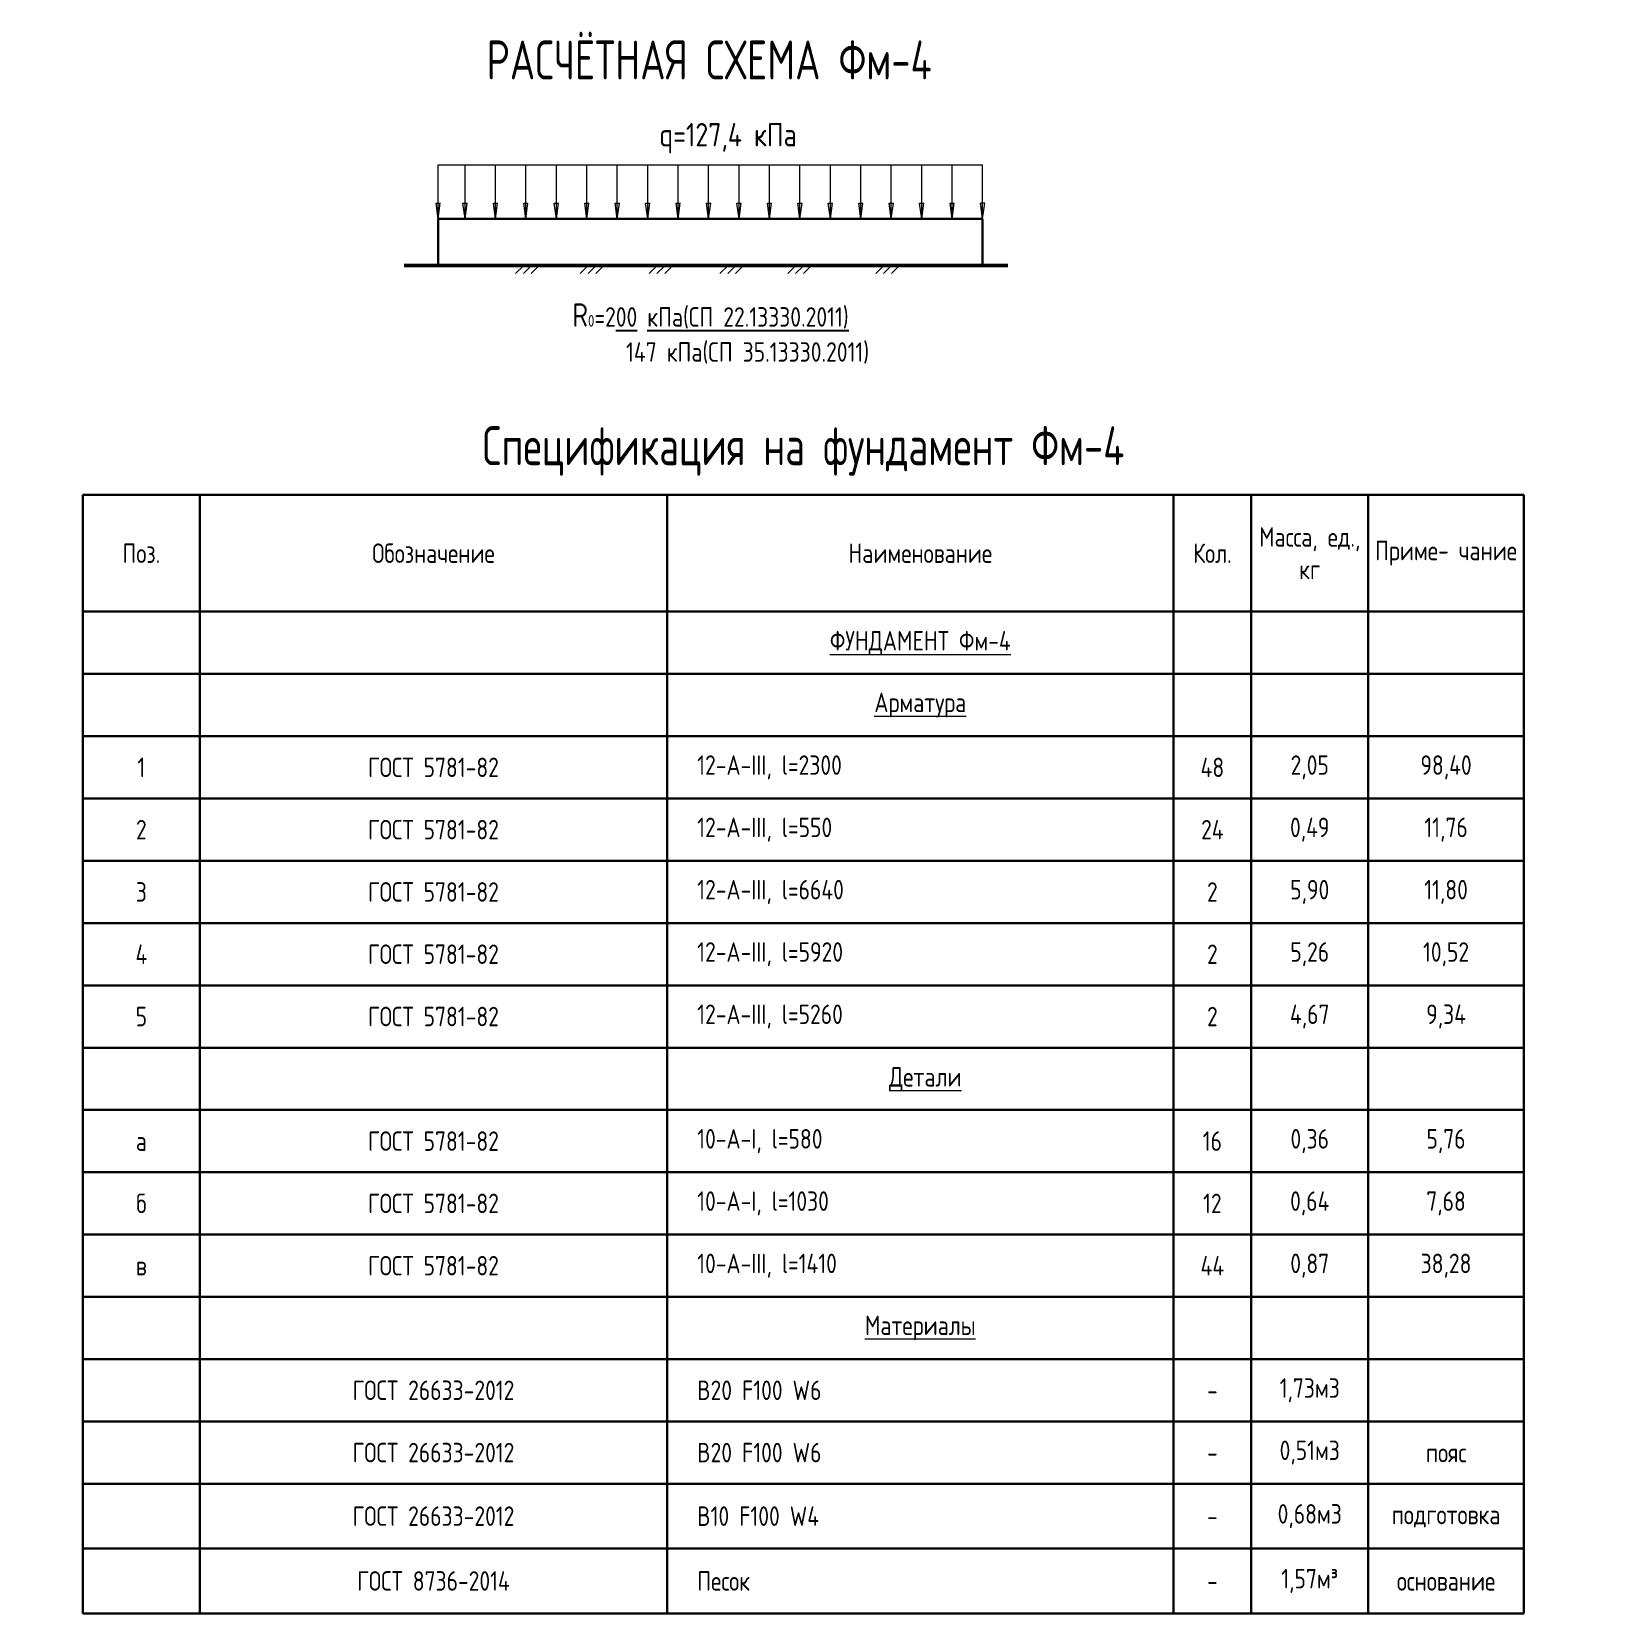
# Model space of a CAD drawing. Header units: millimetres. Extents: x 20530103 to 31271019, y 32092698 to 33532929.
# Drawn here: x 26487831 to 26508009, y 33010685 to 33030999 of the extents above; entities that cross this region are included whole.
import ezdxf
from ezdxf import colors
from ezdxf.entities.mleader import LeaderData, LeaderLine
from ezdxf.enums import TextEntityAlignment as Align
from ezdxf.math import Vec2, Vec3

# ---------------------------------------------------------------- set-up
doc = ezdxf.new("R2010")
doc.units = ezdxf.units.MM
doc.styles.add('GOST 2.304', font='GOST.TTF')

# ---------------------------------------------------------------- blocks, each defined once
blk = doc.blocks.new('_None')
blk = doc.blocks.new('*T488')
at = {"color": 0, "linetype": 'ByBlock', "lineweight": 30, "transparency": 16777216}
for p, q in [((0, 0), (18500, 0)), ((0, 0), (0, -14365.02543263882)), ((1500, 0), (1500, -14365.02543263882)), ((7500, 0), (7500, -14365.02543263882)), ((14000, 0), (14000, -14365.02543263882)), ((15000, 0), (15000, -14365.02543263882)), ((16500, 0), (16500, -14365.02543263882)), ((18500, 0), (18500, -14365.02543263882)), ((0, -1500), (18500, -1500)), ((0, -2300), (18500, -2300)), ((0, -3100), (18500, -3100)), ((0, -3900), (18500, -3900)), ((0, -4700), (18500, -4700)), ((0, -5500), (18500, -5500)), ((0, -6300), (18500, -6300)), ((0, -7100), (18500, -7100)), ((0, -7900), (18500, -7900)), ((0, -8700), (18500, -8700)), ((0, -9500), (18500, -9500)), ((0, -10300), (18500, -10300)), ((0, -11100), (18500, -11100)), ((0, -11900), (18500, -11900)), ((0, -12700), (18500, -12700)), ((0, -13532.51271631941), (18500, -13532.51271631941)), ((0, -14365.02543263882), (18500, -14365.02543263882))]:
    blk.add_line(p, q, dxfattribs=at)
at = {"color": 0, "linetype": 'Continuous', "lineweight": 20, "transparency": 16777216, "char_height": 250, "style": 'GOST 2.304'}
for s, insert, width, attachment_point in [('Масса, ед., кг', (15750, -750), 1496.999999999473, 5), ('Приме- чание', (17500, -750), 1996.999999999905, 5), ('Поз.', (750, -750), 1497, 5), ('Обозначение', (4500, -750), 5997, 5), ('Наименование', (10750, -750), 6497.000000000408, 5), ('Кол.', (14500, -750), 997.000000000216, 5), ('{\\LФУНДАМЕНТ Фм-4}', (10750, -1900), 6497.000000000408, 5), ('{\\LАрматура}', (10750, -2700), 6497.000000000408, 5), ('1', (750, -3500), 1497, 5), ('ГОСТ 5781-82', (4500, -3500), 5997, 5), ('   12-А-III, l=2300', (7501.5, -3500), 6497.000000000408, 4), ('48', (14500, -3500), 997.000000000216, 5), ('2,05', (15750, -3500), 1496.999999999473, 5), ('98,40', (17500, -3500), 1996.999999999905, 5), ('2', (750, -4300), 1497, 5), ('ГОСТ 5781-82', (4500, -4300), 5997, 5), ('   12-А-III, l=550', (7501.5, -4300), 6497.000000000408, 4), ('24', (14500, -4300), 997.000000000216, 5), ('0,49', (15750, -4300), 1496.999999999473, 5), ('11,76', (17500, -4300), 1996.999999999905, 5), ('3', (750, -5100), 1497, 5), ('ГОСТ 5781-82', (4500, -5100), 5997, 5), ('   12-А-III, l=6640', (7501.5, -5100), 6497.000000000408, 4), ('2', (14500, -5100), 997.000000000216, 5), ('5,90', (15750, -5100), 1496.999999999473, 5), ('11,80', (17500, -5100), 1996.999999999905, 5), ('4', (750, -5900), 1497, 5), ('ГОСТ 5781-82', (4500, -5900), 5997, 5), ('   12-А-III, l=5920', (7501.5, -5900), 6497.000000000408, 4), ('2', (14500, -5900), 997.000000000216, 5), ('5,26', (15750, -5900), 1496.999999999473, 5), ('10,52', (17500, -5900), 1996.999999999905, 5), ('5', (750, -6700), 1497, 5), ('ГОСТ 5781-82', (4500, -6700), 5997, 5), ('   12-А-III, l=5260', (7501.5, -6700), 6497.000000000408, 4), ('2', (14500, -6700), 997.000000000216, 5), ('4,67', (15750, -6700), 1496.999999999473, 5), ('9,34', (17500, -6700), 1996.999999999905, 5), (' {\\LДетали}', (10750, -7500), 6497.000000000408, 5), ('а', (750, -8300), 1497, 5), ('ГОСТ 5781-82', (4500, -8300), 5997, 5), ('   10-А-I, l=580', (7501.5, -8300), 6497.000000000408, 4), ('16', (14500, -8300), 997.000000000216, 5), ('0,36', (15750, -8300), 1496.999999999473, 5), ('5,76', (17500, -8300), 1996.999999999905, 5), ('б', (750, -9100), 1497, 5), ('ГОСТ 5781-82', (4500, -9100), 5997, 5), ('   10-А-I, l=1030', (7501.5, -9100), 6497.000000000408, 4), ('12', (14500, -9100), 997.000000000216, 5), ('0,64', (15750, -9100), 1496.999999999473, 5), ('7,68', (17500, -9100), 1996.999999999905, 5), ('   10-А-III, l=1410', (7501.5, -9900), 6497.000000000408, 4), ('0,87', (15750, -9900), 1496.999999999473, 5), ('38,28', (17500, -9900), 1996.999999999905, 5), ('в', (750, -9900), 1497, 5), ('ГОСТ 5781-82', (4500, -9900), 5997, 5), ('44', (14500, -9900), 997.000000000216, 5), ('{\\LМатериалы}', (10750, -10700), 6497.000000000408, 5), ('ГОСТ 26633-2012', (4500, -11500), 5997, 5), ('   B20 F100 W6', (7501.5, -11500), 6497.000000000408, 4), ('1,73м3', (15750, -11500), 1496.999999999473, 5), ('-', (14500, -11500), 997.000000000216, 5), ('ГОСТ 26633-2012', (4500, -12300), 5997, 5), ('   B20 F100 W6', (7501.5, -12300), 6497.000000000408, 4), ('0,51м3', (15750, -12300), 1496.999999999473, 5), ('-', (14500, -12300), 997.000000000216, 5), ('пояс ', (17500, -12300), 1996.999999999905, 5), ('ГОСТ 26633-2012', (4500, -13116.25635815784), 5997, 5), ('   B10 F100 W4', (7501.5, -13116.25635815784), 6497.000000000408, 4), ('0,68м3', (15750, -13116.25635815784), 1496.999999999473, 5), ('-', (14500, -13116.25635815784), 997.000000000216, 5), ('подготовка', (17500, -13116.25635815784), 1996.999999999905, 5), ('1,57м³', (15750, -13948.76907448098), 1496.999999999473, 5), ('ГОСТ 8736-2014', (4500, -13948.76907448098), 5997, 5), ('   Песок', (7501.5, -13948.76907448098), 6497.000000000408, 4), ('-', (14500, -13948.76907448098), 997.000000000216, 5), ('основание', (17500, -13948.76907448098), 1996.999999999905, 5)]:
    blk.add_mtext(s, dxfattribs=dict(at, insert=insert, width=width, attachment_point=attachment_point))

msp = doc.modelspace()

# ---------------------------------------------------------------- linework, layer by layer
at = {"color": 7, "linetype": 'Continuous', "lineweight": 20}
for p, q in [((26493049.60763757, 33028594.67254184), (26493049.60763757, 33029287.89882041)), ((26493049.60763757, 33029287.89882041), (26500040.52517108, 33029287.89882041)), ((26493394.92710128, 33028594.67254184), (26493394.92710128, 33029287.89882041)), ((26493785.8446348, 33028594.67254184), (26493785.8446348, 33029287.89882041)), ((26494176.76216831, 33028594.67254184), (26494176.76216831, 33029287.89882041)), ((26494567.67970183, 33028594.67254184), (26494567.67970183, 33029287.89882041)), ((26494958.59723535, 33028594.67254184), (26494958.59723535, 33029287.89882041)), ((26495349.51476887, 33028594.67254184), (26495349.51476887, 33029287.89882041)), ((26495740.43230239, 33028594.67254184), (26495740.43230239, 33029287.89882041)), ((26496131.3498359, 33028594.67254184), (26496131.3498359, 33029287.89882041)), ((26496522.26736942, 33028594.67254184), (26496522.26736942, 33029287.89882041)), ((26496913.18490294, 33028594.67254184), (26496913.18490294, 33029287.89882041)), ((26497304.10243646, 33028594.67254184), (26497304.10243646, 33029287.89882041)), ((26497695.01996998, 33028594.67254184), (26497695.01996998, 33029287.89882041)), ((26498085.93750349, 33028594.67254184), (26498085.93750349, 33029287.89882041)), ((26498476.85503701, 33028594.67254184), (26498476.85503701, 33029287.89882041)), ((26498867.77257053, 33028594.67254184), (26498867.77257053, 33029287.89882041)), ((26499258.69010404, 33028594.67254184), (26499258.69010404, 33029287.89882041)), ((26499649.60763757, 33028594.67254184), (26499649.60763757, 33029287.89882041)), ((26500040.52517108, 33028594.67254184), (26500040.52517108, 33029287.89882041)), ((26493049.60763757, 33028594.67254184), (26493022.85373535, 33028796.70280585)), ((26493022.85373535, 33028796.70280585), (26493076.36153978, 33028796.70280585)), ((26493049.60763757, 33028594.67254184), (26493076.36153978, 33028796.70280585)), ((26493394.92710128, 33028594.67254184), (26493368.17319907, 33028796.70280585)), ((26493368.17319907, 33028796.70280585), (26493421.68100349, 33028796.70280585)), ((26493394.92710128, 33028594.67254184), (26493421.68100349, 33028796.70280585)), ((26493785.8446348, 33028594.67254184), (26493759.09073259, 33028796.70280585)), ((26493759.09073259, 33028796.70280585), (26493812.59853701, 33028796.70280585)), ((26493785.8446348, 33028594.67254184), (26493812.59853701, 33028796.70280585)), ((26494176.76216831, 33028594.67254184), (26494150.0082661, 33028796.70280585)), ((26494150.0082661, 33028796.70280585), (26494203.51607053, 33028796.70280585)), ((26494176.76216831, 33028594.67254184), (26494203.51607053, 33028796.70280585)), ((26494567.67970183, 33028594.67254184), (26494540.92579962, 33028796.70280585)), ((26494540.92579962, 33028796.70280585), (26494594.43360405, 33028796.70280585)), ((26494567.67970183, 33028594.67254184), (26494594.43360405, 33028796.70280585)), ((26494958.59723535, 33028594.67254184), (26494931.84333314, 33028796.70280585)), ((26494931.84333314, 33028796.70280585), (26494985.35113756, 33028796.70280585)), ((26494958.59723535, 33028594.67254184), (26494985.35113756, 33028796.70280585)), ((26495349.51476887, 33028594.67254184), (26495322.76086666, 33028796.70280585)), ((26495322.76086666, 33028796.70280585), (26495376.26867108, 33028796.70280585)), ((26495349.51476887, 33028594.67254184), (26495376.26867108, 33028796.70280585)), ((26495740.43230239, 33028594.67254184), (26495713.67840017, 33028796.70280585)), ((26495713.67840017, 33028796.70280585), (26495767.1862046, 33028796.70280585)), ((26495740.43230239, 33028594.67254184), (26495767.1862046, 33028796.70280585)), ((26496131.3498359, 33028594.67254184), (26496104.59593369, 33028796.70280585)), ((26496104.59593369, 33028796.70280585), (26496158.10373812, 33028796.70280585)), ((26496131.3498359, 33028594.67254184), (26496158.10373812, 33028796.70280585)), ((26496522.26736942, 33028594.67254184), (26496495.51346721, 33028796.70280585)), ((26496495.51346721, 33028796.70280585), (26496549.02127163, 33028796.70280585)), ((26496522.26736942, 33028594.67254184), (26496549.02127163, 33028796.70280585)), ((26496913.18490294, 33028594.67254184), (26496886.43100073, 33028796.70280585)), ((26496886.43100073, 33028796.70280585), (26496939.93880515, 33028796.70280585)), ((26496913.18490294, 33028594.67254184), (26496939.93880515, 33028796.70280585)), ((26497304.10243646, 33028594.67254184), (26497277.34853425, 33028796.70280585)), ((26497277.34853425, 33028796.70280585), (26497330.85633867, 33028796.70280585)), ((26497304.10243646, 33028594.67254184), (26497330.85633867, 33028796.70280585)), ((26497695.01996998, 33028594.67254184), (26497668.26606776, 33028796.70280585)), ((26497668.26606776, 33028796.70280585), (26497721.77387219, 33028796.70280585)), ((26497695.01996998, 33028594.67254184), (26497721.77387219, 33028796.70280585)), ((26498085.93750349, 33028594.67254184), (26498059.18360128, 33028796.70280585)), ((26498059.18360128, 33028796.70280585), (26498112.69140571, 33028796.70280585)), ((26498085.93750349, 33028594.67254184), (26498112.69140571, 33028796.70280585)), ((26498476.85503701, 33028594.67254184), (26498450.1011348, 33028796.70280585)), ((26498450.1011348, 33028796.70280585), (26498503.60893922, 33028796.70280585)), ((26498476.85503701, 33028594.67254184), (26498503.60893922, 33028796.70280585)), ((26498867.77257053, 33028594.67254184), (26498841.01866832, 33028796.70280585)), ((26498841.01866832, 33028796.70280585), (26498894.52647274, 33028796.70280585)), ((26498867.77257053, 33028594.67254184), (26498894.52647274, 33028796.70280585)), ((26499258.69010404, 33028594.67254184), (26499231.93620183, 33028796.70280585)), ((26499231.93620183, 33028796.70280585), (26499285.44400626, 33028796.70280585)), ((26499258.69010404, 33028594.67254184), (26499285.44400626, 33028796.70280585)), ((26499649.60763757, 33028594.67254184), (26499622.85373535, 33028796.70280585)), ((26499622.85373535, 33028796.70280585), (26499676.36153978, 33028796.70280585)), ((26499649.60763757, 33028594.67254184), (26499676.36153978, 33028796.70280585)), ((26500040.52517108, 33028594.67254184), (26500013.77126887, 33028796.70280585)), ((26500067.27907329, 33028796.70280585), (26500013.77126887, 33028796.70280585)), ((26500040.52517108, 33028594.67254184), (26500067.27907329, 33028796.70280585)), ((26494148.85718059, 33027994.67254184), (26494045.12336976, 33027890.93873101)), ((26494248.85718059, 33027994.67254184), (26494145.12336976, 33027890.93873101)), ((26494348.85718059, 33027994.67254184), (26494245.12336976, 33027890.93873101)), ((26494977.69151475, 33027994.67254184), (26494873.95770392, 33027890.93873101)), ((26495077.69151475, 33027994.67254184), (26494973.95770392, 33027890.93873101)), ((26495177.69151475, 33027994.67254184), (26495073.95770392, 33027890.93873101)), ((26495863.26643003, 33027994.67254184), (26495759.5326192, 33027890.93873101)), ((26495963.26643003, 33027994.67254184), (26495859.5326192, 33027890.93873101)), ((26496063.26643003, 33027994.67254184), (26495959.5326192, 33027890.93873101)), ((26496772.30086324, 33027994.67254184), (26496668.56705241, 33027890.93873101)), ((26496872.30086324, 33027994.67254184), (26496768.56705241, 33027890.93873101)), ((26496972.30086324, 33027994.67254184), (26496868.56705241, 33027890.93873101)), ((26497643.30495838, 33027994.67254184), (26497539.57114755, 33027890.93873101)), ((26497743.30495838, 33027994.67254184), (26497639.57114755, 33027890.93873101)), ((26497843.30495838, 33027994.67254184), (26497739.57114755, 33027890.93873101)), ((26498772.13500704, 33027994.67254184), (26498668.40119621, 33027890.93873101)), ((26498872.13500704, 33027994.67254184), (26498768.40119621, 33027890.93873101)), ((26498972.13500704, 33027994.67254184), (26498868.40119621, 33027890.93873101))]:
    msp.add_line(p, q, dxfattribs=at)
at = {"color": 7, "linetype": 'Continuous', "lineweight": 30}
for p, q in [((26493049.60763757, 33028594.67254184), (26500040.52517108, 33028594.67254184)), ((26493049.60763757, 33028594.67254184), (26493049.60763757, 33027994.67254184)), ((26500040.52517108, 33028594.67254184), (26500040.52517108, 33027994.67254184)), ((26493749.60763757, 33027994.67254184), (26496949.60763757, 33027994.67254184))]:
    msp.add_line(p, q, dxfattribs=at)
at = {"color": 7, "linetype": 'Continuous', "lineweight": 50}
msp.add_line((26500365.24271647, 33027994.67254184), (26492615.69244396, 33027994.67254184), dxfattribs=at)

# ---------------------------------------------------------------- block references
msp.add_blockref('*T488', (26488489.8919995, 33025050.11285223))

# ---------------------------------------------------------------- texts
at = {"color": 7, "lineweight": 20, "style": 'GOST 2.304', "width": 0.9}
for s, p in [('РАСЧЁТНАЯ СХЕМА Фм-4 ', (26496644.67059179, 33030385.1178518)), ('Спецификация на фундамент Фм-4', (26497740.49088755, 33025430.95161739))]:
    msp.add_text(s, height=500, dxfattribs=at).set_placement(p, align=Align.CENTER)
at = {"color": 7, "lineweight": 25, "char_height": 300, "attachment_point": 1, "style": 'GOST 2.304'}
for s, insert, width in [('q=127,4 кПа', (26495887.80267841, 33029825.34505822), 2072.724299740119), ('\\pi1967;R{\\H0.5x;0\\H1.6667x;=2\\L00 кПа(СП 22.13330.2011)\\P\\pi1886.6;\\l      147 кПа(СП 35.13330.2011)\\P\\pi2922.6;                }', (26492807.09908435, 33027509.78106065), 7559.426524063179)]:
    msp.add_mtext(s, dxfattribs=dict(at, insert=insert, width=width))

# ---------------------------------------------------------------- leaders
at = {"color": 7, "linetype": 'Continuous', "lineweight": 20}
ml = msp.add_multileader_mtext('Standard', dxfattribs=at)
ml.set_content('{\\C7;Болт распорный монтажный\\P (в комплекте поставки)}', color=84, style='GOST 2.304')
ml.set_leader_properties(linetype='Continuous', lineweight=20)
ml.set_arrow_properties(name='NONE')
ml.build(insert=Vec2(0, 0))
ml.multileader.update_dxf_attribs({"text_left_attachment_type": 6, "text_right_attachment_type": 6, "dogleg_length": 3, "arrow_head_size": 30, "scale": 100})
ctx = ml.context
ctx.base_point, ctx.scale, ctx.char_height, ctx.arrow_head_size, ctx.landing_gap_size, ctx.plane_origin = Vec3(26395803.95039839, 33027652.97808671), 100, 300, 30, 0, Vec3(26393647.97351452, 33026685.98561153)
ctx.left_attachment, ctx.right_attachment = 6, 6
notes = []
notes.append((ctx, [(0, (1, 1, 0), (26395503.95039839, 33027652.97808671), (1, 0), 300, [(0, [(26393235.20261315, 33025399.69881703)], 0, [])])]))
ctx.mtext.insert, ctx.mtext.width, ctx.mtext.defined_height, ctx.mtext.flow_direction = Vec3(26395803.95039839, 33028012.97808671), 5663.077980392147, 1542.822645934532, 5
ml = msp.add_multileader_mtext('Standard', dxfattribs=at)
ml.set_content('Болт распорный монтажный\\P (в комплекте поставки)', color=84, style='GOST 2.304')
ml.set_leader_properties(linetype='Continuous', lineweight=20)
ml.set_arrow_properties(name='NONE')
ml.build(insert=Vec2(0, 0))
ml.multileader.update_dxf_attribs({"text_left_attachment_type": 6, "text_right_attachment_type": 6, "dogleg_length": 3, "arrow_head_size": 30, "scale": 100})
ctx = ml.context
ctx.base_point, ctx.scale, ctx.char_height, ctx.arrow_head_size, ctx.landing_gap_size, ctx.plane_origin = Vec3(26206845.69763468, 33027486.13098481), 100, 300, 30, 0, Vec3(26204689.72075082, 33026519.13850963)
ctx.left_attachment, ctx.right_attachment = 6, 6
notes.append((ctx, [(0, (1, 1, 0), (26206545.69763468, 33027486.13098481), (1, 0), 300, [(0, [(26204276.94984945, 33025232.85171512)], 0, [])])]))
ctx.mtext.insert, ctx.mtext.width, ctx.mtext.defined_height, ctx.mtext.flow_direction = Vec3(26206845.69763468, 33027846.13098481), 5663.077980392147, 1542.822645934532, 5
ml = msp.add_multileader_mtext('Standard', dxfattribs=at)
ml.set_content('{\\C7;Анкерные болты монтажные (в комплекте с ёмкостью)}', color=84, style='GOST 2.304')
ml.set_leader_properties(linetype='Continuous', lineweight=20)
ml.set_arrow_properties(name='NONE')
ml.build(insert=Vec2(0, 0))
ml.multileader.update_dxf_attribs({"text_left_attachment_type": 6, "text_right_attachment_type": 6, "dogleg_length": 3, "arrow_head_size": 30, "scale": 100})
ctx = ml.context
ctx.base_point, ctx.scale, ctx.char_height, ctx.arrow_head_size, ctx.landing_gap_size, ctx.plane_origin = Vec3(26460936.4883445, 33024672.8561001), 100, 300, 30, 0, Vec3(26458780.51146063, 33024094.82192005)
ctx.left_attachment, ctx.right_attachment = 6, 6
notes.append((ctx, [(0, (1, 1, 0), (26460636.4883445, 33024672.8561001), (1, 0), 300, [(0, [(26457601.64843816, 33022487.79205831)], 0, [])])]))
ctx.mtext.insert, ctx.mtext.width, ctx.mtext.flow_direction = Vec3(26460936.4883445, 33025032.8561001), 5204.902866348624, 5
ml = msp.add_multileader_mtext('Standard', dxfattribs=at)
ml.set_content('{\\C7;Шов бетонирования}', color=84, style='GOST 2.304')
ml.set_leader_properties(linetype='Continuous', lineweight=20)
ml.set_arrow_properties(name='NONE')
ml.build(insert=Vec2(0, 0))
ml.multileader.update_dxf_attribs({"text_left_attachment_type": 6, "text_right_attachment_type": 6, "dogleg_length": 3, "arrow_head_size": 30, "scale": 100})
ctx = ml.context
ctx.base_point, ctx.scale, ctx.char_height, ctx.arrow_head_size, ctx.landing_gap_size, ctx.plane_origin = Vec3(26353881.55297114, 33023186.16962047), 100, 300, 30, 0, Vec3(26356159.14581528, 33021762.38594173)
ctx.left_attachment, ctx.right_attachment, ctx.text_align_type = 6, 6, 1
notes.append((ctx, [(1, (1, 1, 0), (26353581.55297114, 33023186.16962047), (1, 0), 300, [(0, [(26352654.11380242, 33018490.87631269)], 0, [])])]))
ctx.mtext.insert, ctx.mtext.width, ctx.mtext.alignment, ctx.mtext.flow_direction = Vec3(26355188.49688346, 33023561.16962047), 2732.348636747338, 2, 5
ml = msp.add_multileader_mtext('Standard', dxfattribs=at)
ml.set_content('{\\C7;А}', color=84, style='GOST 2.304')
ml.set_leader_properties(linetype='Continuous', lineweight=20)
ml.set_arrow_properties(name='NONE')
ml.build(insert=Vec2(0, 0))
ml.multileader.update_dxf_attribs({"text_left_attachment_type": 6, "text_right_attachment_type": 6, "dogleg_length": 3, "arrow_head_size": 30, "scale": 100})
ctx = ml.context
ctx.base_point, ctx.scale, ctx.char_height, ctx.arrow_head_size, ctx.landing_gap_size, ctx.plane_origin = Vec3(26474823.75491621, 33018227.58553867), 100, 500, 30, 0, Vec3(26469189.16237167, 33012386.70608082)
ctx.left_attachment, ctx.right_attachment, ctx.text_align_type = 6, 6, 1
notes.append((ctx, [(1, (1, 1, 0), (26474523.75491621, 33018227.58553867), (1, 0), 300, [(0, [(26473369.85170069, 33020756.70148184)], 0, [])])]))
ctx.mtext.insert, ctx.mtext.width, ctx.mtext.defined_height, ctx.mtext.alignment, ctx.mtext.flow_direction = Vec3(26474981.25491621, 33018827.58553867), 456.9979422800243, 939.3198051533765, 2, 5
ml = msp.add_multileader_mtext('Standard', dxfattribs=at)
ml.set_content('{\\C0;Опорная юбка ёмкости}', color=84, style='GOST 2.304')
ml.set_leader_properties(linetype='Continuous', lineweight=20)
ml.set_arrow_properties(name='NONE')
ml.build(insert=Vec2(0, 0))
ml.multileader.update_dxf_attribs({"text_left_attachment_type": 6, "text_right_attachment_type": 6, "dogleg_length": 3, "arrow_head_size": 30, "scale": 100})
ctx = ml.context
ctx.base_point, ctx.scale, ctx.char_height, ctx.arrow_head_size, ctx.landing_gap_size, ctx.plane_origin = Vec3(26406631.77766521, 33014508.66112224), 100, 300, 30, 0, Vec3(26419639.1544691, 33017685.93246732)
ctx.left_attachment, ctx.right_attachment, ctx.text_align_type = 6, 6, 1
notes.append((ctx, [(1, (1, 1, 0), (26406331.77766521, 33014508.66112224), (1, 0), 300, [(0, [(26404718.63332411, 33011728.85017421)], 0, [])])]))
ctx.mtext.insert, ctx.mtext.width, ctx.mtext.alignment, ctx.mtext.flow_direction = Vec3(26407799.52766521, 33014868.66112224), 2823.818146156147, 2, 5
ml = msp.add_multileader_mtext('Standard', dxfattribs=at)
ml.set_content('{\\C0;Опорная юбка ёмкости}', color=84, style='GOST 2.304')
ml.set_leader_properties(linetype='Continuous', lineweight=20)
ml.set_arrow_properties(name='NONE')
ml.build(insert=Vec2(0, 0))
ml.multileader.update_dxf_attribs({"text_left_attachment_type": 6, "text_right_attachment_type": 6, "dogleg_length": 3, "arrow_head_size": 30, "scale": 100})
ctx = ml.context
ctx.base_point, ctx.scale, ctx.char_height, ctx.arrow_head_size, ctx.landing_gap_size, ctx.plane_origin = Vec3(26472736.98748657, 33014125.05649932), 100, 300, 30, 0, Vec3(26485744.36429046, 33017302.32784441)
ctx.left_attachment, ctx.right_attachment, ctx.text_align_type = 6, 6, 1
notes.append((ctx, [(1, (1, 1, 0), (26472436.98748657, 33014125.05649932), (1, 0), 300, [(0, [(26470823.84314547, 33011345.24555129)], 0, [])])]))
ctx.mtext.insert, ctx.mtext.width, ctx.mtext.alignment, ctx.mtext.flow_direction = Vec3(26473904.73748657, 33014485.05649932), 2823.818146156147, 2, 5
for ctx, leaders in notes:
    for number, flags, end, landing, length, lines in leaders:
        leader = LeaderData()
        leader.index, (leader.has_last_leader_line, leader.has_dogleg_vector, leader.attachment_direction) = number, flags
        leader.last_leader_point, leader.dogleg_vector, leader.dogleg_length = Vec3(end), Vec3(landing), length
        for number, points, colour, breaks in lines:
            line = LeaderLine()
            line.index, line.vertices, line.color, line.breaks = number, Vec3.list(points), colors.encode_raw_color(colour), breaks
            leader.lines.append(line)
        ctx.leaders.append(leader)

doc.saveas('drawing.dxf')
